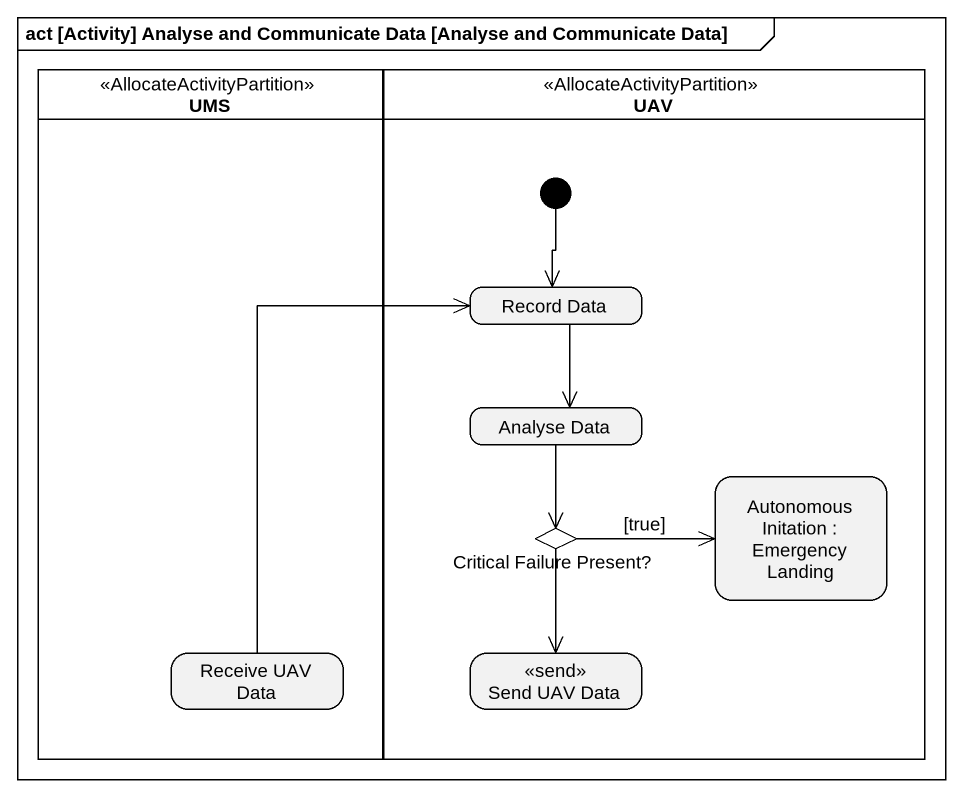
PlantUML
@startuml
mainframe act [Activity] Analyse and Communicate Data [Analyse and Communicate Data]
hide empty description
state UMS <<AllocateActivityPartition>> {
  state "Receive UAV Data" as Receive_UAV_Data
}
state UAV <<AllocateActivityPartition>> {
  state "Record Data" as Record_Data
  state "Analyse Data" as Analyse_Data
  state "Autonomous Initation : Emergency Landing" as Autonomous_Initation
  state "Critical Failure Present?" as Critical_Failure_Present <<choice>>
  state "Send UAV Data" as Send_UAV_Data <<send>>
  [*] --> Record_Data
}
Record_Data --> Analyse_Data
Analyse_Data --> Critical_Failure_Present
Critical_Failure_Present -right-> Autonomous_Initation : [true]
Critical_Failure_Present --> Send_UAV_Data
Receive_UAV_Data -up-> Record_Data
@enduml
